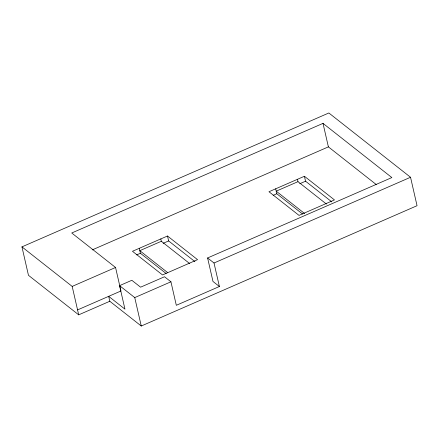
<?xml version="1.0" encoding="UTF-8"?>
<svg xmlns="http://www.w3.org/2000/svg" width="439" height="439" viewBox="0 0 439 439"><rect width="100%" height="100%" fill="white"/><g stroke="black" fill="none" stroke-linecap="round" stroke-linejoin="round"><path stroke-width="0.66" d="M109.805 301.269L78.696 314.84L28.464 275.308L21.95 246.872L328.849 112.977L410.536 177.268L417.05 205.704L141.259 326.023L109.805 301.269L108.674 296.336L124.95 309.144L119.567 285.646L131.832 280.296L140.59 287.188L164.521 276.751L170.936 281.8L176.319 305.303L219.396 286.508L214.012 263.005L207.598 257.956L391.857 177.57L323.005 123.375L71.738 232.999L115.556 267.483L120.939 290.986L77.566 309.907M92.195 249.917L328.388 146.873L376.261 184.556M167.506 236.006L132.468 251.289L162.512 274.94L197.55 259.652L167.506 236.006L168.636 240.94L194.921 261.633M304.419 176.269L268.97 191.739L299.014 215.384L334.463 199.921L304.419 176.269L305.549 181.208L331.84 201.896M189.78 263.658L161.343 241.28L139.805 250.674L167.703 272.635M326.418 204.047L297.982 181.664L276.208 191.163L304.644 213.546M136.688 254.878L140.398 253.259L166.151 273.53M163.154 243.332L168.636 240.94M273.146 195.344L276.8 193.753L302.553 214.018M299.738 183.743L305.549 181.208M21.95 246.872L72.183 286.409L115.556 267.483M119.567 285.646L134.746 297.593L170.936 281.8M214.012 263.005L410.536 177.268M219.396 286.508L212.981 281.459L207.598 257.956M323.005 123.375L328.388 146.873M297.444 179.315L297.982 181.664M275.67 188.814L276.8 193.753M160.806 238.926L161.343 241.28M139.267 248.326L140.398 253.259M134.746 297.593L141.259 326.023M72.183 286.409L78.696 314.84"/></g></svg>
